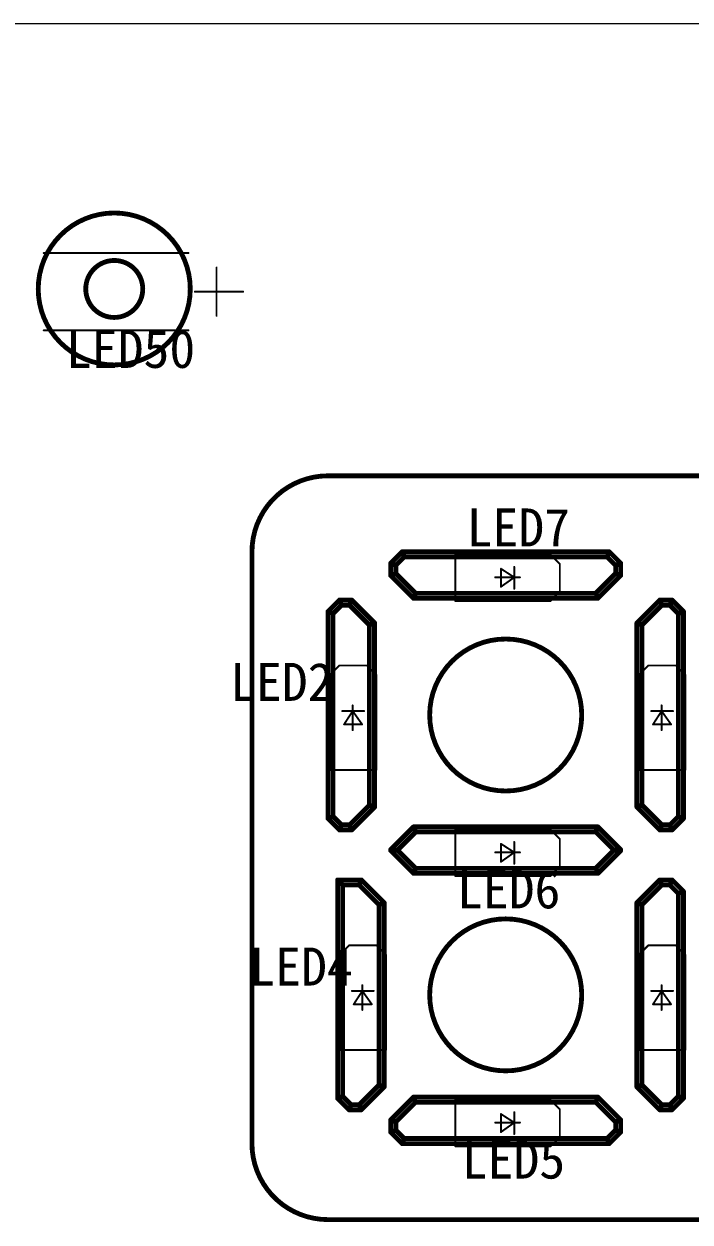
# Model space of a CAD drawing. Header units: inches. Extents: x -244 to 524, y 600 to 1121.
# Drawn here: x 242.6 to 260.12, y 1020.22 to 1051.75 of the extents above; entities that cross this region are included whole.
import ezdxf

# ---------------------------------------------------------------- set-up
doc = ezdxf.new("R2010")
doc.units = ezdxf.units.IN
doc.layers.add('1', color=7, linetype='Continuous', true_color=0xffffff)
doc.layers.add('TOPOVERLAY', color=2, linetype='Continuous')

# ---------------------------------------------------------------- blocks, each defined once
blk = doc.blocks.new('D_SMT_LED_0603_10')
at = {"layer": 'TOPOVERLAY', "const_width": 0.00197}
for points in [[(-0.0168, 0.0266), (-0.0266, 0.0168)], [(0.0817, 0.0266), (-0.0168, 0.0266)], [(0.0817, 0.0266), (0.0817, -0.0216)], [(-0.0266, 0.0168), (-0.0266, -0.0118)], [(0.0206, 0.0138), (0.0206, -0.0088)], [(0.0344, 0.0118), (0.0206, 0.002)], [(0.0344, 0.0118), (0.0344, -0.0069)], [(0.0403, 0.002), (0.0147, 0.002)], [(0.0344, -0.0069), (0.0206, 0.002)], [(-0.0168, -0.0216), (-0.0266, -0.0118)], [(0.0817, -0.0216), (-0.0168, -0.0216)]]:
    blk.add_lwpolyline(points, dxfattribs=at)
at = {"layer": 'TOPOVERLAY', "const_width": 0.000984}
for points in [[(-0.0173, 0.0266, 1), (-0.0163, 0.0266, 1)], [(-0.0173, 0.0266, 1), (-0.0163, 0.0266, 1)], [(0.0812, 0.0266, 1), (0.0821, 0.0266, 1)], [(0.0812, 0.0266, 1), (0.0821, 0.0266, 1)], [(-0.0271, 0.0168, 1), (-0.0261, 0.0168, 1)], [(-0.0271, 0.0168, 1), (-0.0261, 0.0168, 1)], [(0.0201, 0.0138, 1), (0.0211, 0.0138, 1)], [(0.0339, 0.0118, 1), (0.0349, 0.0118, 1)], [(0.0339, 0.0118, 1), (0.0349, 0.0118, 1)], [(0.0142, 0.002, 1), (0.0152, 0.002, 1)], [(0.0201, 0.002, 1), (0.0211, 0.002, 1)], [(0.0201, 0.002, 1), (0.0211, 0.002, 1)], [(0.0398, 0.002, 1), (0.0408, 0.002, 1)], [(-0.0271, -0.0118, 1), (-0.0261, -0.0118, 1)], [(-0.0271, -0.0118, 1), (-0.0261, -0.0118, 1)], [(0.0201, -0.0088, 1), (0.0211, -0.0088, 1)], [(0.0339, -0.0069, 1), (0.0349, -0.0069, 1)], [(0.0339, -0.0069, 1), (0.0349, -0.0069, 1)], [(-0.0173, -0.0216, 1), (-0.0163, -0.0216, 1)], [(-0.0173, -0.0216, 1), (-0.0163, -0.0216, 1)], [(0.0812, -0.0216, 1), (0.0821, -0.0216, 1)], [(0.0812, -0.0216, 1), (0.0821, -0.0216, 1)]]:
    blk.add_lwpolyline(points, format="xyb", close=True, dxfattribs=at)
blk = doc.blocks.new('D_SMT_LED_0603_11')
at = {"layer": 'TOPOVERLAY', "const_width": 0.00197}
for points in [[(-0.0168, 0.0266), (-0.0266, 0.0168)], [(0.0817, 0.0266), (-0.0168, 0.0266)], [(0.0817, 0.0266), (0.0817, -0.0216)], [(-0.0266, 0.0168), (-0.0266, -0.0118)], [(0.0206, 0.0138), (0.0206, -0.0088)], [(0.0344, 0.0118), (0.0206, 0.002)], [(0.0344, 0.0118), (0.0344, -0.0069)], [(0.0403, 0.002), (0.0147, 0.002)], [(0.0344, -0.0069), (0.0206, 0.002)], [(-0.0168, -0.0216), (-0.0266, -0.0118)], [(0.0817, -0.0216), (-0.0168, -0.0216)]]:
    blk.add_lwpolyline(points, dxfattribs=at)
at = {"layer": 'TOPOVERLAY', "const_width": 0.000984}
for points in [[(-0.0173, 0.0266, 1), (-0.0163, 0.0266, 1)], [(-0.0173, 0.0266, 1), (-0.0163, 0.0266, 1)], [(0.0812, 0.0266, 1), (0.0821, 0.0266, 1)], [(0.0812, 0.0266, 1), (0.0821, 0.0266, 1)], [(-0.0271, 0.0168, 1), (-0.0261, 0.0168, 1)], [(-0.0271, 0.0168, 1), (-0.0261, 0.0168, 1)], [(0.0201, 0.0138, 1), (0.0211, 0.0138, 1)], [(0.0339, 0.0118, 1), (0.0349, 0.0118, 1)], [(0.0339, 0.0118, 1), (0.0349, 0.0118, 1)], [(0.0142, 0.002, 1), (0.0152, 0.002, 1)], [(0.0201, 0.002, 1), (0.0211, 0.002, 1)], [(0.0201, 0.002, 1), (0.0211, 0.002, 1)], [(0.0398, 0.002, 1), (0.0408, 0.002, 1)], [(-0.0271, -0.0118, 1), (-0.0261, -0.0118, 1)], [(-0.0271, -0.0118, 1), (-0.0261, -0.0118, 1)], [(0.0201, -0.0088, 1), (0.0211, -0.0088, 1)], [(0.0339, -0.0069, 1), (0.0349, -0.0069, 1)], [(0.0339, -0.0069, 1), (0.0349, -0.0069, 1)], [(-0.0173, -0.0216, 1), (-0.0163, -0.0216, 1)], [(-0.0173, -0.0216, 1), (-0.0163, -0.0216, 1)], [(0.0812, -0.0216, 1), (0.0821, -0.0216, 1)], [(0.0812, -0.0216, 1), (0.0821, -0.0216, 1)]]:
    blk.add_lwpolyline(points, format="xyb", close=True, dxfattribs=at)
blk = doc.blocks.new('D_SMT_LED_0603_12')
at = {"layer": 'TOPOVERLAY', "const_width": 0.00197}
for points in [[(-0.0168, 0.0266), (-0.0266, 0.0168)], [(0.0817, 0.0266), (-0.0168, 0.0266)], [(0.0817, 0.0266), (0.0817, -0.0216)], [(-0.0266, 0.0168), (-0.0266, -0.0118)], [(0.0206, 0.0138), (0.0206, -0.0088)], [(0.0344, 0.0118), (0.0206, 0.002)], [(0.0344, 0.0118), (0.0344, -0.0069)], [(0.0403, 0.002), (0.0147, 0.002)], [(0.0344, -0.0069), (0.0206, 0.002)], [(-0.0168, -0.0216), (-0.0266, -0.0118)], [(0.0817, -0.0216), (-0.0168, -0.0216)]]:
    blk.add_lwpolyline(points, dxfattribs=at)
at = {"layer": 'TOPOVERLAY', "const_width": 0.000984}
for points in [[(-0.0173, 0.0266, 1), (-0.0163, 0.0266, 1)], [(-0.0173, 0.0266, 1), (-0.0163, 0.0266, 1)], [(0.0812, 0.0266, 1), (0.0821, 0.0266, 1)], [(0.0812, 0.0266, 1), (0.0821, 0.0266, 1)], [(-0.0271, 0.0168, 1), (-0.0261, 0.0168, 1)], [(-0.0271, 0.0168, 1), (-0.0261, 0.0168, 1)], [(0.0201, 0.0138, 1), (0.0211, 0.0138, 1)], [(0.0339, 0.0118, 1), (0.0349, 0.0118, 1)], [(0.0339, 0.0118, 1), (0.0349, 0.0118, 1)], [(0.0142, 0.002, 1), (0.0152, 0.002, 1)], [(0.0201, 0.002, 1), (0.0211, 0.002, 1)], [(0.0201, 0.002, 1), (0.0211, 0.002, 1)], [(0.0398, 0.002, 1), (0.0408, 0.002, 1)], [(-0.0271, -0.0118, 1), (-0.0261, -0.0118, 1)], [(-0.0271, -0.0118, 1), (-0.0261, -0.0118, 1)], [(0.0201, -0.0088, 1), (0.0211, -0.0088, 1)], [(0.0339, -0.0069, 1), (0.0349, -0.0069, 1)], [(0.0339, -0.0069, 1), (0.0349, -0.0069, 1)], [(-0.0173, -0.0216, 1), (-0.0163, -0.0216, 1)], [(-0.0173, -0.0216, 1), (-0.0163, -0.0216, 1)], [(0.0812, -0.0216, 1), (0.0821, -0.0216, 1)], [(0.0812, -0.0216, 1), (0.0821, -0.0216, 1)]]:
    blk.add_lwpolyline(points, format="xyb", close=True, dxfattribs=at)
blk = doc.blocks.new('D_SMT_LED_0603_13')
at = {"layer": 'TOPOVERLAY', "const_width": 0.00197}
for points in [[(-0.0266, 0.0168), (-0.0168, 0.0266)], [(0.0817, 0.0266), (-0.0168, 0.0266)], [(0.0817, -0.0216), (0.0817, 0.0266)], [(-0.0266, -0.0118), (-0.0266, 0.0168)], [(0.0206, -0.0088), (0.0206, 0.0138)], [(0.0206, 0.002), (0.0344, 0.0118)], [(0.0344, -0.0069), (0.0344, 0.0118)], [(0.0403, 0.002), (0.0147, 0.002)], [(0.0344, -0.0069), (0.0206, 0.002)], [(-0.0168, -0.0216), (-0.0266, -0.0118)], [(0.0817, -0.0216), (-0.0168, -0.0216)]]:
    blk.add_lwpolyline(points, dxfattribs=at)
at = {"layer": 'TOPOVERLAY', "const_width": 0.000984}
for points in [[(-0.0173, 0.0266, 1), (-0.0163, 0.0266, 1)], [(-0.0173, 0.0266, 1), (-0.0163, 0.0266, 1)], [(0.0812, 0.0266, 1), (0.0821, 0.0266, 1)], [(0.0812, 0.0266, 1), (0.0821, 0.0266, 1)], [(-0.0271, 0.0168, 1), (-0.0261, 0.0168, 1)], [(-0.0271, 0.0168, 1), (-0.0261, 0.0168, 1)], [(0.0201, 0.0138, 1), (0.0211, 0.0138, 1)], [(0.0339, 0.0118, 1), (0.0349, 0.0118, 1)], [(0.0339, 0.0118, 1), (0.0349, 0.0118, 1)], [(0.0142, 0.002, 1), (0.0152, 0.002, 1)], [(0.0201, 0.002, 1), (0.0211, 0.002, 1)], [(0.0201, 0.002, 1), (0.0211, 0.002, 1)], [(0.0398, 0.002, 1), (0.0408, 0.002, 1)], [(-0.0271, -0.0118, 1), (-0.0261, -0.0118, 1)], [(-0.0271, -0.0118, 1), (-0.0261, -0.0118, 1)], [(0.0201, -0.0088, 1), (0.0211, -0.0088, 1)], [(0.0339, -0.0069, 1), (0.0349, -0.0069, 1)], [(0.0339, -0.0069, 1), (0.0349, -0.0069, 1)], [(-0.0173, -0.0216, 1), (-0.0163, -0.0216, 1)], [(-0.0173, -0.0216, 1), (-0.0163, -0.0216, 1)], [(0.0812, -0.0216, 1), (0.0821, -0.0216, 1)], [(0.0812, -0.0216, 1), (0.0821, -0.0216, 1)]]:
    blk.add_lwpolyline(points, format="xyb", close=True, dxfattribs=at)
blk = doc.blocks.new('D_SMT_LED_0603_14')
at = {"layer": 'TOPOVERLAY', "const_width": 0.00197}
for points in [[(-0.0266, 0.0168), (-0.0168, 0.0266)], [(0.0817, 0.0266), (-0.0168, 0.0266)], [(0.0817, -0.0216), (0.0817, 0.0266)], [(-0.0266, -0.0118), (-0.0266, 0.0168)], [(0.0206, -0.0088), (0.0206, 0.0138)], [(0.0206, 0.002), (0.0344, 0.0118)], [(0.0344, -0.0069), (0.0344, 0.0118)], [(0.0403, 0.002), (0.0147, 0.002)], [(0.0344, -0.0069), (0.0206, 0.002)], [(-0.0168, -0.0216), (-0.0266, -0.0118)], [(0.0817, -0.0216), (-0.0168, -0.0216)]]:
    blk.add_lwpolyline(points, dxfattribs=at)
at = {"layer": 'TOPOVERLAY', "const_width": 0.000984}
for points in [[(-0.0173, 0.0266, 1), (-0.0163, 0.0266, 1)], [(-0.0173, 0.0266, 1), (-0.0163, 0.0266, 1)], [(0.0812, 0.0266, 1), (0.0821, 0.0266, 1)], [(0.0812, 0.0266, 1), (0.0821, 0.0266, 1)], [(-0.0271, 0.0168, 1), (-0.0261, 0.0168, 1)], [(-0.0271, 0.0168, 1), (-0.0261, 0.0168, 1)], [(0.0201, 0.0138, 1), (0.0211, 0.0138, 1)], [(0.0339, 0.0118, 1), (0.0349, 0.0118, 1)], [(0.0339, 0.0118, 1), (0.0349, 0.0118, 1)], [(0.0142, 0.002, 1), (0.0152, 0.002, 1)], [(0.0201, 0.002, 1), (0.0211, 0.002, 1)], [(0.0201, 0.002, 1), (0.0211, 0.002, 1)], [(0.0398, 0.002, 1), (0.0408, 0.002, 1)], [(-0.0271, -0.0118, 1), (-0.0261, -0.0118, 1)], [(-0.0271, -0.0118, 1), (-0.0261, -0.0118, 1)], [(0.0201, -0.0088, 1), (0.0211, -0.0088, 1)], [(0.0339, -0.0069, 1), (0.0349, -0.0069, 1)], [(0.0339, -0.0069, 1), (0.0349, -0.0069, 1)], [(-0.0173, -0.0216, 1), (-0.0163, -0.0216, 1)], [(-0.0173, -0.0216, 1), (-0.0163, -0.0216, 1)], [(0.0812, -0.0216, 1), (0.0821, -0.0216, 1)], [(0.0812, -0.0216, 1), (0.0821, -0.0216, 1)]]:
    blk.add_lwpolyline(points, format="xyb", close=True, dxfattribs=at)
blk = doc.blocks.new('D_SMT_LED_0603_15')
at = {"layer": 'TOPOVERLAY', "const_width": 0.00197}
for points in [[(-0.0266, 0.0168), (-0.0168, 0.0266)], [(0.0817, 0.0266), (-0.0168, 0.0266)], [(0.0817, -0.0216), (0.0817, 0.0266)], [(-0.0266, -0.0118), (-0.0266, 0.0168)], [(0.0206, -0.0088), (0.0206, 0.0138)], [(0.0206, 0.002), (0.0344, 0.0118)], [(0.0344, -0.0069), (0.0344, 0.0118)], [(0.0403, 0.002), (0.0147, 0.002)], [(0.0344, -0.0069), (0.0206, 0.002)], [(-0.0168, -0.0216), (-0.0266, -0.0118)], [(0.0817, -0.0216), (-0.0168, -0.0216)]]:
    blk.add_lwpolyline(points, dxfattribs=at)
at = {"layer": 'TOPOVERLAY', "const_width": 0.000984}
for points in [[(-0.0173, 0.0266, 1), (-0.0163, 0.0266, 1)], [(-0.0173, 0.0266, 1), (-0.0163, 0.0266, 1)], [(0.0812, 0.0266, 1), (0.0821, 0.0266, 1)], [(0.0812, 0.0266, 1), (0.0821, 0.0266, 1)], [(-0.0271, 0.0168, 1), (-0.0261, 0.0168, 1)], [(-0.0271, 0.0168, 1), (-0.0261, 0.0168, 1)], [(0.0201, 0.0138, 1), (0.0211, 0.0138, 1)], [(0.0339, 0.0118, 1), (0.0349, 0.0118, 1)], [(0.0339, 0.0118, 1), (0.0349, 0.0118, 1)], [(0.0142, 0.002, 1), (0.0152, 0.002, 1)], [(0.0201, 0.002, 1), (0.0211, 0.002, 1)], [(0.0201, 0.002, 1), (0.0211, 0.002, 1)], [(0.0398, 0.002, 1), (0.0408, 0.002, 1)], [(-0.0271, -0.0118, 1), (-0.0261, -0.0118, 1)], [(-0.0271, -0.0118, 1), (-0.0261, -0.0118, 1)], [(0.0201, -0.0088, 1), (0.0211, -0.0088, 1)], [(0.0339, -0.0069, 1), (0.0349, -0.0069, 1)], [(0.0339, -0.0069, 1), (0.0349, -0.0069, 1)], [(-0.0173, -0.0216, 1), (-0.0163, -0.0216, 1)], [(-0.0173, -0.0216, 1), (-0.0163, -0.0216, 1)], [(0.0812, -0.0216, 1), (0.0821, -0.0216, 1)], [(0.0812, -0.0216, 1), (0.0821, -0.0216, 1)]]:
    blk.add_lwpolyline(points, format="xyb", close=True, dxfattribs=at)
blk = doc.blocks.new('D_SMT_LED_0603_16')
at = {"layer": 'TOPOVERLAY', "const_width": 0.00197}
for points in [[(-0.0266, 0.0168), (-0.0168, 0.0266)], [(0.0817, 0.0266), (-0.0168, 0.0266)], [(0.0817, -0.0216), (0.0817, 0.0266)], [(-0.0266, -0.0118), (-0.0266, 0.0168)], [(0.0206, -0.0088), (0.0206, 0.0138)], [(0.0206, 0.002), (0.0344, 0.0118)], [(0.0344, -0.0069), (0.0344, 0.0118)], [(0.0403, 0.002), (0.0147, 0.002)], [(0.0344, -0.0069), (0.0206, 0.002)], [(-0.0168, -0.0216), (-0.0266, -0.0118)], [(0.0817, -0.0216), (-0.0168, -0.0216)]]:
    blk.add_lwpolyline(points, dxfattribs=at)
at = {"layer": 'TOPOVERLAY', "const_width": 0.000984}
for points in [[(-0.0173, 0.0266, 1), (-0.0163, 0.0266, 1)], [(-0.0173, 0.0266, 1), (-0.0163, 0.0266, 1)], [(0.0812, 0.0266, 1), (0.0821, 0.0266, 1)], [(0.0812, 0.0266, 1), (0.0821, 0.0266, 1)], [(-0.0271, 0.0168, 1), (-0.0261, 0.0168, 1)], [(-0.0271, 0.0168, 1), (-0.0261, 0.0168, 1)], [(0.0201, 0.0138, 1), (0.0211, 0.0138, 1)], [(0.0339, 0.0118, 1), (0.0349, 0.0118, 1)], [(0.0339, 0.0118, 1), (0.0349, 0.0118, 1)], [(0.0142, 0.002, 1), (0.0152, 0.002, 1)], [(0.0201, 0.002, 1), (0.0211, 0.002, 1)], [(0.0201, 0.002, 1), (0.0211, 0.002, 1)], [(0.0398, 0.002, 1), (0.0408, 0.002, 1)], [(-0.0271, -0.0118, 1), (-0.0261, -0.0118, 1)], [(-0.0271, -0.0118, 1), (-0.0261, -0.0118, 1)], [(0.0201, -0.0088, 1), (0.0211, -0.0088, 1)], [(0.0339, -0.0069, 1), (0.0349, -0.0069, 1)], [(0.0339, -0.0069, 1), (0.0349, -0.0069, 1)], [(-0.0173, -0.0216, 1), (-0.0163, -0.0216, 1)], [(-0.0173, -0.0216, 1), (-0.0163, -0.0216, 1)], [(0.0812, -0.0216, 1), (0.0821, -0.0216, 1)], [(0.0812, -0.0216, 1), (0.0821, -0.0216, 1)]]:
    blk.add_lwpolyline(points, format="xyb", close=True, dxfattribs=at)
blk = doc.blocks.new('D_SMT_LED_0805_68')
at = {"layer": 'TOPOVERLAY', "const_width": 0.00197}
for points in [[(-0.028, 0.034), (0.122, 0.034)], [(0.151, -0.031), (0.151, 0.019)], [(0.1285, -0.006), (0.1785, -0.006)], [(-0.028, -0.046), (0.122, -0.046)]]:
    blk.add_lwpolyline(points, dxfattribs=at)
at = {"layer": 'TOPOVERLAY', "const_width": 0.000984}
for points in [[(-0.0285, 0.034, 1), (-0.0275, 0.034, 1)], [(0.1215, 0.034, 1), (0.1225, 0.034, 1)], [(0.1505, 0.019, 1), (0.1515, 0.019, 1)], [(0.128, -0.006, 1), (0.129, -0.006, 1)], [(0.178, -0.006, 1), (0.179, -0.006, 1)], [(0.1505, -0.031, 1), (0.1515, -0.031, 1)], [(-0.0285, -0.046, 1), (-0.0275, -0.046, 1)], [(0.1215, -0.046, 1), (0.1225, -0.046, 1)]]:
    blk.add_lwpolyline(points, format="xyb", close=True, dxfattribs=at)

msp = doc.modelspace()

# ---------------------------------------------------------------- linework, layer by layer
at = {"layer": '1', "color": 155, "linetype": 'Continuous', "lineweight": 18}
for p, q in [((326.451, 1051.751), (239.771, 1051.751)), ((252.414, 1037.489), (252.635, 1037.71)), ((252.414, 1037.489), (252.414, 1037.276)), ((257.974, 1037.71), (252.635, 1037.71)), ((257.974, 1037.71), (258.195, 1037.489)), ((258.195, 1037.276), (258.195, 1037.489)), ((252.935, 1036.754), (252.414, 1037.276)), ((258.195, 1037.276), (257.674, 1036.754)), ((252.935, 1036.754), (257.674, 1036.754)), ((250.763, 1036.219), (250.984, 1036.44)), ((250.763, 1036.219), (250.763, 1030.88)), ((251.198, 1036.44), (250.984, 1036.44)), ((251.198, 1036.44), (251.719, 1035.919)), ((258.891, 1035.919), (259.412, 1036.44)), ((259.626, 1036.44), (259.412, 1036.44)), ((259.626, 1036.44), (259.847, 1036.219)), ((259.847, 1030.88), (259.847, 1036.219)), ((251.719, 1031.18), (251.719, 1035.919)), ((258.891, 1035.919), (258.891, 1031.18)), ((251.719, 1031.18), (251.198, 1030.659)), ((259.412, 1030.659), (258.891, 1031.18)), ((250.984, 1030.659), (250.763, 1030.88)), ((259.847, 1030.88), (259.626, 1030.659)), ((250.984, 1030.659), (251.198, 1030.659)), ((259.412, 1030.659), (259.626, 1030.659)), ((252.457, 1029.993), (252.935, 1030.471)), ((257.674, 1030.471), (252.935, 1030.471)), ((257.674, 1030.471), (258.152, 1029.993)), ((252.935, 1029.515), (252.457, 1029.993)), ((258.152, 1029.993), (257.674, 1029.515)), ((252.935, 1029.515), (257.674, 1029.515)), ((251.452, 1029.074), (251.017, 1029.074)), ((251.017, 1029.074), (251.017, 1023.514)), ((251.452, 1029.074), (251.973, 1028.553)), ((258.891, 1028.553), (259.412, 1029.074)), ((259.626, 1029.074), (259.412, 1029.074)), ((259.626, 1029.074), (259.847, 1028.853)), ((259.847, 1023.514), (259.847, 1028.853)), ((251.973, 1023.814), (251.973, 1028.553)), ((258.891, 1028.553), (258.891, 1023.814)), ((251.973, 1023.814), (251.452, 1023.293)), ((259.412, 1023.293), (258.891, 1023.814)), ((251.238, 1023.293), (251.017, 1023.514)), ((251.238, 1023.293), (251.452, 1023.293)), ((252.414, 1022.838), (252.935, 1023.359)), ((257.674, 1023.359), (252.935, 1023.359)), ((257.674, 1023.359), (258.195, 1022.838)), ((259.412, 1023.293), (259.626, 1023.293)), ((259.847, 1023.514), (259.626, 1023.293)), ((252.414, 1022.838), (252.414, 1022.625)), ((252.635, 1022.403), (252.414, 1022.625)), ((258.195, 1022.625), (257.974, 1022.403)), ((258.195, 1022.625), (258.195, 1022.838)), ((252.635, 1022.403), (257.974, 1022.403))]:
    msp.add_line(p, q, dxfattribs=at)
msp.add_circle((245.005, 1044.763), 0.75, dxfattribs=at)
at = {"layer": 'TOPOVERLAY'}
for points, const_width in [([(246.972, 1044.776, 1), (242.972, 1044.776, 1)], 0.127), ([(245.722, 1044.776, 1), (244.222, 1044.776, 1)], 0.127), ([(242.94, 1044.776, 1), (243.004, 1044.776, 1)], 0.0635), ([(244.19, 1044.776, 1), (244.254, 1044.776, 1)], 0.0635), ([(245.69, 1044.776, 1), (245.754, 1044.776, 1)], 0.0635), ([(246.94, 1044.776, 1), (247.004, 1044.776, 1)], 0.0635), ([(250.563, 1039.858, 1), (250.627, 1039.858, 1)], 0.0635), ([(250.563, 1039.858, 1), (250.627, 1039.858, 1)], 0.0635), ([(248.563, 1037.858, 1), (248.627, 1037.858, 1)], 0.0635), ([(248.563, 1037.858, 1), (248.627, 1037.858, 1)], 0.0635), ([(252.514, 1037.858, 1), (252.578, 1037.858, 1)], 0.0635), ([(252.514, 1037.858, 1), (252.578, 1037.858, 1)], 0.0635), ([(252.514, 1037.858, 1), (252.578, 1037.858, 1)], 0.0635), ([(252.57, 1037.723, 1), (252.633, 1037.723, 1)], 0.0635), ([(252.57, 1037.723, 1), (252.633, 1037.723, 1)], 0.0635), ([(252.57, 1037.723, 1), (252.633, 1037.723, 1)], 0.0635), ([(257.909, 1037.723, 1), (257.972, 1037.723, 1)], 0.0635), ([(257.909, 1037.723, 1), (257.972, 1037.723, 1)], 0.0635), ([(257.909, 1037.723, 1), (257.972, 1037.723, 1)], 0.0635), ([(257.964, 1037.858, 1), (258.028, 1037.858, 1)], 0.0635), ([(257.964, 1037.858, 1), (258.028, 1037.858, 1)], 0.0635), ([(257.964, 1037.858, 1), (258.028, 1037.858, 1)], 0.0635), ([(252.214, 1037.558, 1), (252.278, 1037.558, 1)], 0.0635), ([(252.214, 1037.558, 1), (252.278, 1037.558, 1)], 0.0635), ([(252.214, 1037.558, 1), (252.278, 1037.558, 1)], 0.0635), ([(252.349, 1037.502, 1), (252.412, 1037.502, 1)], 0.0635), ([(252.349, 1037.502, 1), (252.412, 1037.502, 1)], 0.0635), ([(252.349, 1037.502, 1), (252.412, 1037.502, 1)], 0.0635), ([(258.13, 1037.502, 1), (258.193, 1037.502, 1)], 0.0635), ([(258.13, 1037.502, 1), (258.193, 1037.502, 1)], 0.0635), ([(258.13, 1037.502, 1), (258.193, 1037.502, 1)], 0.0635), ([(258.264, 1037.558, 1), (258.328, 1037.558, 1)], 0.0635), ([(258.264, 1037.558, 1), (258.328, 1037.558, 1)], 0.0635), ([(258.264, 1037.558, 1), (258.328, 1037.558, 1)], 0.0635), ([(252.214, 1037.233, 1), (252.278, 1037.233, 1)], 0.0635), ([(252.214, 1037.233, 1), (252.278, 1037.233, 1)], 0.0635), ([(252.214, 1037.233, 1), (252.278, 1037.233, 1)], 0.0635), ([(252.349, 1037.288, 1), (252.412, 1037.288, 1)], 0.0635), ([(252.349, 1037.288, 1), (252.412, 1037.288, 1)], 0.0635), ([(252.349, 1037.288, 1), (252.412, 1037.288, 1)], 0.0635), ([(258.13, 1037.288, 1), (258.193, 1037.288, 1)], 0.0635), ([(258.13, 1037.288, 1), (258.193, 1037.288, 1)], 0.0635), ([(258.13, 1037.288, 1), (258.193, 1037.288, 1)], 0.0635), ([(258.264, 1037.233, 1), (258.328, 1037.233, 1)], 0.0635), ([(258.264, 1037.233, 1), (258.328, 1037.233, 1)], 0.0635), ([(258.264, 1037.233, 1), (258.328, 1037.233, 1)], 0.0635), ([(252.87, 1036.767, 1), (252.933, 1036.767, 1)], 0.0635), ([(252.87, 1036.767, 1), (252.933, 1036.767, 1)], 0.0635), ([(252.87, 1036.767, 1), (252.933, 1036.767, 1)], 0.0635), ([(257.609, 1036.767, 1), (257.672, 1036.767, 1)], 0.0635), ([(257.609, 1036.767, 1), (257.672, 1036.767, 1)], 0.0635), ([(257.609, 1036.767, 1), (257.672, 1036.767, 1)], 0.0635), ([(250.863, 1036.588, 1), (250.927, 1036.588, 1)], 0.0635), ([(250.863, 1036.588, 1), (250.927, 1036.588, 1)], 0.0635), ([(250.863, 1036.588, 1), (250.927, 1036.588, 1)], 0.0635), ([(250.919, 1036.453, 1), (250.982, 1036.453, 1)], 0.0635), ([(250.919, 1036.453, 1), (250.982, 1036.453, 1)], 0.0635), ([(250.919, 1036.453, 1), (250.982, 1036.453, 1)], 0.0635), ([(251.132, 1036.453, 1), (251.196, 1036.453, 1)], 0.0635), ([(251.132, 1036.453, 1), (251.196, 1036.453, 1)], 0.0635), ([(251.132, 1036.453, 1), (251.196, 1036.453, 1)], 0.0635), ([(251.188, 1036.588, 1), (251.252, 1036.588, 1)], 0.0635), ([(251.188, 1036.588, 1), (251.252, 1036.588, 1)], 0.0635), ([(251.188, 1036.588, 1), (251.252, 1036.588, 1)], 0.0635), ([(252.814, 1036.633, 1), (252.878, 1036.633, 1)], 0.0635), ([(252.814, 1036.633, 1), (252.878, 1036.633, 1)], 0.0635), ([(252.814, 1036.633, 1), (252.878, 1036.633, 1)], 0.0635), ([(257.664, 1036.633, 1), (257.728, 1036.633, 1)], 0.0635), ([(257.664, 1036.633, 1), (257.728, 1036.633, 1)], 0.0635), ([(257.664, 1036.633, 1), (257.728, 1036.633, 1)], 0.0635), ([(259.291, 1036.588, 1), (259.355, 1036.588, 1)], 0.0635), ([(259.291, 1036.588, 1), (259.355, 1036.588, 1)], 0.0635), ([(259.291, 1036.588, 1), (259.355, 1036.588, 1)], 0.0635), ([(259.347, 1036.453, 1), (259.41, 1036.453, 1)], 0.0635), ([(259.347, 1036.453, 1), (259.41, 1036.453, 1)], 0.0635), ([(259.347, 1036.453, 1), (259.41, 1036.453, 1)], 0.0635), ([(259.56, 1036.453, 1), (259.624, 1036.453, 1)], 0.0635), ([(259.56, 1036.453, 1), (259.624, 1036.453, 1)], 0.0635), ([(259.56, 1036.453, 1), (259.624, 1036.453, 1)], 0.0635), ([(259.616, 1036.588, 1), (259.68, 1036.588, 1)], 0.0635), ([(259.616, 1036.588, 1), (259.68, 1036.588, 1)], 0.0635), ([(259.616, 1036.588, 1), (259.68, 1036.588, 1)], 0.0635), ([(250.563, 1036.288, 1), (250.627, 1036.288, 1)], 0.0635), ([(250.563, 1036.288, 1), (250.627, 1036.288, 1)], 0.0635), ([(250.563, 1036.288, 1), (250.627, 1036.288, 1)], 0.0635), ([(250.697, 1036.232, 1), (250.761, 1036.232, 1)], 0.0635), ([(250.697, 1036.232, 1), (250.761, 1036.232, 1)], 0.0635), ([(250.697, 1036.232, 1), (250.761, 1036.232, 1)], 0.0635), ([(259.782, 1036.232, 1), (259.845, 1036.232, 1)], 0.0635), ([(259.782, 1036.232, 1), (259.845, 1036.232, 1)], 0.0635), ([(259.782, 1036.232, 1), (259.845, 1036.232, 1)], 0.0635), ([(259.916, 1036.288, 1), (259.98, 1036.288, 1)], 0.0635), ([(259.916, 1036.288, 1), (259.98, 1036.288, 1)], 0.0635), ([(259.916, 1036.288, 1), (259.98, 1036.288, 1)], 0.0635), ([(251.654, 1035.932, 1), (251.717, 1035.932, 1)], 0.0635), ([(251.654, 1035.932, 1), (251.717, 1035.932, 1)], 0.0635), ([(251.654, 1035.932, 1), (251.717, 1035.932, 1)], 0.0635), ([(251.788, 1035.988, 1), (251.852, 1035.988, 1)], 0.0635), ([(251.788, 1035.988, 1), (251.852, 1035.988, 1)], 0.0635), ([(251.788, 1035.988, 1), (251.852, 1035.988, 1)], 0.0635), ([(258.691, 1035.988, 1), (258.755, 1035.988, 1)], 0.0635), ([(258.691, 1035.988, 1), (258.755, 1035.988, 1)], 0.0635), ([(258.691, 1035.988, 1), (258.755, 1035.988, 1)], 0.0635), ([(258.825, 1035.932, 1), (258.889, 1035.932, 1)], 0.0635), ([(258.825, 1035.932, 1), (258.889, 1035.932, 1)], 0.0635), ([(258.825, 1035.932, 1), (258.889, 1035.932, 1)], 0.0635), ([(257.271, 1033.563, 1), (253.271, 1033.563, 1)], 0.127), ([(253.239, 1033.563, 1), (253.303, 1033.563, 1)], 0.0635), ([(257.239, 1033.563, 1), (257.303, 1033.563, 1)], 0.0635), ([(251.654, 1031.193, 1), (251.717, 1031.193, 1)], 0.0635), ([(251.654, 1031.193, 1), (251.717, 1031.193, 1)], 0.0635), ([(251.654, 1031.193, 1), (251.717, 1031.193, 1)], 0.0635), ([(251.788, 1031.138, 1), (251.852, 1031.138, 1)], 0.0635), ([(251.788, 1031.138, 1), (251.852, 1031.138, 1)], 0.0635), ([(251.788, 1031.138, 1), (251.852, 1031.138, 1)], 0.0635), ([(258.691, 1031.138, 1), (258.755, 1031.138, 1)], 0.0635), ([(258.691, 1031.138, 1), (258.755, 1031.138, 1)], 0.0635), ([(258.691, 1031.138, 1), (258.755, 1031.138, 1)], 0.0635), ([(258.825, 1031.193, 1), (258.889, 1031.193, 1)], 0.0635), ([(258.825, 1031.193, 1), (258.889, 1031.193, 1)], 0.0635), ([(258.825, 1031.193, 1), (258.889, 1031.193, 1)], 0.0635), ([(250.563, 1030.838, 1), (250.627, 1030.838, 1)], 0.0635), ([(250.563, 1030.838, 1), (250.627, 1030.838, 1)], 0.0635), ([(250.563, 1030.838, 1), (250.627, 1030.838, 1)], 0.0635), ([(250.697, 1030.893, 1), (250.761, 1030.893, 1)], 0.0635), ([(250.697, 1030.893, 1), (250.761, 1030.893, 1)], 0.0635), ([(250.697, 1030.893, 1), (250.761, 1030.893, 1)], 0.0635), ([(259.782, 1030.893, 1), (259.845, 1030.893, 1)], 0.0635), ([(259.782, 1030.893, 1), (259.845, 1030.893, 1)], 0.0635), ([(259.782, 1030.893, 1), (259.845, 1030.893, 1)], 0.0635), ([(259.916, 1030.838, 1), (259.98, 1030.838, 1)], 0.0635), ([(259.916, 1030.838, 1), (259.98, 1030.838, 1)], 0.0635), ([(259.916, 1030.838, 1), (259.98, 1030.838, 1)], 0.0635), ([(250.863, 1030.538, 1), (250.927, 1030.538, 1)], 0.0635), ([(250.863, 1030.538, 1), (250.927, 1030.538, 1)], 0.0635), ([(250.863, 1030.538, 1), (250.927, 1030.538, 1)], 0.0635), ([(250.919, 1030.672, 1), (250.982, 1030.672, 1)], 0.0635), ([(250.919, 1030.672, 1), (250.982, 1030.672, 1)], 0.0635), ([(250.919, 1030.672, 1), (250.982, 1030.672, 1)], 0.0635), ([(251.132, 1030.672, 1), (251.196, 1030.672, 1)], 0.0635), ([(251.132, 1030.672, 1), (251.196, 1030.672, 1)], 0.0635), ([(251.132, 1030.672, 1), (251.196, 1030.672, 1)], 0.0635), ([(251.188, 1030.538, 1), (251.252, 1030.538, 1)], 0.0635), ([(251.188, 1030.538, 1), (251.252, 1030.538, 1)], 0.0635), ([(251.188, 1030.538, 1), (251.252, 1030.538, 1)], 0.0635), ([(252.814, 1030.619, 1), (252.878, 1030.619, 1)], 0.0635), ([(252.814, 1030.619, 1), (252.878, 1030.619, 1)], 0.0635), ([(252.814, 1030.619, 1), (252.878, 1030.619, 1)], 0.0635), ([(252.87, 1030.484, 1), (252.933, 1030.484, 1)], 0.0635), ([(252.87, 1030.484, 1), (252.933, 1030.484, 1)], 0.0635), ([(252.87, 1030.484, 1), (252.933, 1030.484, 1)], 0.0635), ([(257.609, 1030.484, 1), (257.672, 1030.484, 1)], 0.0635), ([(257.609, 1030.484, 1), (257.672, 1030.484, 1)], 0.0635), ([(257.609, 1030.484, 1), (257.672, 1030.484, 1)], 0.0635), ([(257.664, 1030.619, 1), (257.728, 1030.619, 1)], 0.0635), ([(257.664, 1030.619, 1), (257.728, 1030.619, 1)], 0.0635), ([(257.664, 1030.619, 1), (257.728, 1030.619, 1)], 0.0635), ([(259.291, 1030.538, 1), (259.355, 1030.538, 1)], 0.0635), ([(259.291, 1030.538, 1), (259.355, 1030.538, 1)], 0.0635), ([(259.291, 1030.538, 1), (259.355, 1030.538, 1)], 0.0635), ([(259.347, 1030.672, 1), (259.41, 1030.672, 1)], 0.0635), ([(259.347, 1030.672, 1), (259.41, 1030.672, 1)], 0.0635), ([(259.347, 1030.672, 1), (259.41, 1030.672, 1)], 0.0635), ([(259.56, 1030.672, 1), (259.624, 1030.672, 1)], 0.0635), ([(259.56, 1030.672, 1), (259.624, 1030.672, 1)], 0.0635), ([(259.56, 1030.672, 1), (259.624, 1030.672, 1)], 0.0635), ([(259.616, 1030.538, 1), (259.68, 1030.538, 1)], 0.0635), ([(259.616, 1030.538, 1), (259.68, 1030.538, 1)], 0.0635), ([(259.616, 1030.538, 1), (259.68, 1030.538, 1)], 0.0635), ([(252.214, 1030.019, 1), (252.278, 1030.019, 1)], 0.0635), ([(252.214, 1030.019, 1), (252.278, 1030.019, 1)], 0.0635), ([(252.214, 1030.019, 1), (252.278, 1030.019, 1)], 0.0635), ([(252.214, 1029.994, 1), (252.278, 1029.994, 1)], 0.0635), ([(252.214, 1029.994, 1), (252.278, 1029.994, 1)], 0.0635), ([(252.214, 1029.994, 1), (252.278, 1029.994, 1)], 0.0635), ([(252.244, 1030.006, 1), (252.308, 1030.006, 1)], 0.0635), ([(252.244, 1030.006, 1), (252.308, 1030.006, 1)], 0.0635), ([(252.244, 1030.006, 1), (252.308, 1030.006, 1)], 0.0635), ([(252.392, 1030.006, 1), (252.455, 1030.006, 1)], 0.0635), ([(252.392, 1030.006, 1), (252.455, 1030.006, 1)], 0.0635), ([(252.392, 1030.006, 1), (252.455, 1030.006, 1)], 0.0635), ([(258.087, 1030.006, 1), (258.15, 1030.006, 1)], 0.0635), ([(258.087, 1030.006, 1), (258.15, 1030.006, 1)], 0.0635), ([(258.087, 1030.006, 1), (258.15, 1030.006, 1)], 0.0635), ([(258.234, 1030.006, 1), (258.298, 1030.006, 1)], 0.0635), ([(258.234, 1030.006, 1), (258.298, 1030.006, 1)], 0.0635), ([(258.234, 1030.006, 1), (258.298, 1030.006, 1)], 0.0635), ([(258.264, 1030.019, 1), (258.328, 1030.019, 1)], 0.0635), ([(258.264, 1030.019, 1), (258.328, 1030.019, 1)], 0.0635), ([(258.264, 1030.019, 1), (258.328, 1030.019, 1)], 0.0635), ([(258.264, 1029.994, 1), (258.328, 1029.994, 1)], 0.0635), ([(258.264, 1029.994, 1), (258.328, 1029.994, 1)], 0.0635), ([(258.264, 1029.994, 1), (258.328, 1029.994, 1)], 0.0635), ([(252.87, 1029.528, 1), (252.933, 1029.528, 1)], 0.0635), ([(252.87, 1029.528, 1), (252.933, 1029.528, 1)], 0.0635), ([(252.87, 1029.528, 1), (252.933, 1029.528, 1)], 0.0635), ([(257.609, 1029.528, 1), (257.672, 1029.528, 1)], 0.0635), ([(257.609, 1029.528, 1), (257.672, 1029.528, 1)], 0.0635), ([(257.609, 1029.528, 1), (257.672, 1029.528, 1)], 0.0635), ([(250.817, 1029.222, 1), (250.881, 1029.222, 1)], 0.0635), ([(250.817, 1029.222, 1), (250.881, 1029.222, 1)], 0.0635), ([(250.817, 1029.222, 1), (250.881, 1029.222, 1)], 0.0635), ([(251.442, 1029.222, 1), (251.506, 1029.222, 1)], 0.0635), ([(251.442, 1029.222, 1), (251.506, 1029.222, 1)], 0.0635), ([(251.442, 1029.222, 1), (251.506, 1029.222, 1)], 0.0635), ([(252.814, 1029.394, 1), (252.878, 1029.394, 1)], 0.0635), ([(252.814, 1029.394, 1), (252.878, 1029.394, 1)], 0.0635), ([(252.814, 1029.394, 1), (252.878, 1029.394, 1)], 0.0635), ([(257.664, 1029.394, 1), (257.728, 1029.394, 1)], 0.0635), ([(257.664, 1029.394, 1), (257.728, 1029.394, 1)], 0.0635), ([(257.664, 1029.394, 1), (257.728, 1029.394, 1)], 0.0635), ([(259.291, 1029.222, 1), (259.355, 1029.222, 1)], 0.0635), ([(259.291, 1029.222, 1), (259.355, 1029.222, 1)], 0.0635), ([(259.291, 1029.222, 1), (259.355, 1029.222, 1)], 0.0635), ([(259.616, 1029.222, 1), (259.68, 1029.222, 1)], 0.0635), ([(259.616, 1029.222, 1), (259.68, 1029.222, 1)], 0.0635), ([(259.616, 1029.222, 1), (259.68, 1029.222, 1)], 0.0635), ([(250.951, 1029.087, 1), (251.015, 1029.087, 1)], 0.0635), ([(250.951, 1029.087, 1), (251.015, 1029.087, 1)], 0.0635), ([(250.951, 1029.087, 1), (251.015, 1029.087, 1)], 0.0635), ([(251.386, 1029.087, 1), (251.45, 1029.087, 1)], 0.0635), ([(251.386, 1029.087, 1), (251.45, 1029.087, 1)], 0.0635), ([(251.386, 1029.087, 1), (251.45, 1029.087, 1)], 0.0635), ([(259.347, 1029.087, 1), (259.41, 1029.087, 1)], 0.0635), ([(259.347, 1029.087, 1), (259.41, 1029.087, 1)], 0.0635), ([(259.347, 1029.087, 1), (259.41, 1029.087, 1)], 0.0635), ([(259.56, 1029.087, 1), (259.624, 1029.087, 1)], 0.0635), ([(259.56, 1029.087, 1), (259.624, 1029.087, 1)], 0.0635), ([(259.56, 1029.087, 1), (259.624, 1029.087, 1)], 0.0635), ([(259.782, 1028.866, 1), (259.845, 1028.866, 1)], 0.0635), ([(259.782, 1028.866, 1), (259.845, 1028.866, 1)], 0.0635), ([(259.782, 1028.866, 1), (259.845, 1028.866, 1)], 0.0635), ([(259.916, 1028.922, 1), (259.98, 1028.922, 1)], 0.0635), ([(259.916, 1028.922, 1), (259.98, 1028.922, 1)], 0.0635), ([(259.916, 1028.922, 1), (259.98, 1028.922, 1)], 0.0635), ([(251.908, 1028.566, 1), (251.971, 1028.566, 1)], 0.0635), ([(251.908, 1028.566, 1), (251.971, 1028.566, 1)], 0.0635), ([(251.908, 1028.566, 1), (251.971, 1028.566, 1)], 0.0635), ([(252.042, 1028.622, 1), (252.106, 1028.622, 1)], 0.0635), ([(252.042, 1028.622, 1), (252.106, 1028.622, 1)], 0.0635), ([(252.042, 1028.622, 1), (252.106, 1028.622, 1)], 0.0635), ([(258.691, 1028.622, 1), (258.755, 1028.622, 1)], 0.0635), ([(258.691, 1028.622, 1), (258.755, 1028.622, 1)], 0.0635), ([(258.691, 1028.622, 1), (258.755, 1028.622, 1)], 0.0635), ([(258.825, 1028.566, 1), (258.889, 1028.566, 1)], 0.0635), ([(258.825, 1028.566, 1), (258.889, 1028.566, 1)], 0.0635), ([(258.825, 1028.566, 1), (258.889, 1028.566, 1)], 0.0635), ([(257.271, 1026.197, 1), (253.271, 1026.197, 1)], 0.127), ([(253.239, 1026.197, 1), (253.303, 1026.197, 1)], 0.0635), ([(257.239, 1026.197, 1), (257.303, 1026.197, 1)], 0.0635), ([(251.908, 1023.827, 1), (251.971, 1023.827, 1)], 0.0635), ([(251.908, 1023.827, 1), (251.971, 1023.827, 1)], 0.0635), ([(251.908, 1023.827, 1), (251.971, 1023.827, 1)], 0.0635), ([(258.825, 1023.827, 1), (258.889, 1023.827, 1)], 0.0635), ([(258.825, 1023.827, 1), (258.889, 1023.827, 1)], 0.0635), ([(258.825, 1023.827, 1), (258.889, 1023.827, 1)], 0.0635), ([(250.951, 1023.527, 1), (251.015, 1023.527, 1)], 0.0635), ([(250.951, 1023.527, 1), (251.015, 1023.527, 1)], 0.0635), ([(250.951, 1023.527, 1), (251.015, 1023.527, 1)], 0.0635), ([(252.042, 1023.772, 1), (252.106, 1023.772, 1)], 0.0635), ([(252.042, 1023.772, 1), (252.106, 1023.772, 1)], 0.0635), ([(252.042, 1023.772, 1), (252.106, 1023.772, 1)], 0.0635), ([(252.814, 1023.507, 1), (252.878, 1023.507, 1)], 0.0635), ([(252.814, 1023.507, 1), (252.878, 1023.507, 1)], 0.0635), ([(252.814, 1023.507, 1), (252.878, 1023.507, 1)], 0.0635), ([(257.664, 1023.507, 1), (257.728, 1023.507, 1)], 0.0635), ([(257.664, 1023.507, 1), (257.728, 1023.507, 1)], 0.0635), ([(257.664, 1023.507, 1), (257.728, 1023.507, 1)], 0.0635), ([(258.691, 1023.772, 1), (258.755, 1023.772, 1)], 0.0635), ([(258.691, 1023.772, 1), (258.755, 1023.772, 1)], 0.0635), ([(258.691, 1023.772, 1), (258.755, 1023.772, 1)], 0.0635), ([(259.782, 1023.527, 1), (259.845, 1023.527, 1)], 0.0635), ([(259.782, 1023.527, 1), (259.845, 1023.527, 1)], 0.0635), ([(259.782, 1023.527, 1), (259.845, 1023.527, 1)], 0.0635), ([(250.817, 1023.472, 1), (250.881, 1023.472, 1)], 0.0635), ([(250.817, 1023.472, 1), (250.881, 1023.472, 1)], 0.0635), ([(250.817, 1023.472, 1), (250.881, 1023.472, 1)], 0.0635), ([(251.117, 1023.172, 1), (251.181, 1023.172, 1)], 0.0635), ([(251.117, 1023.172, 1), (251.181, 1023.172, 1)], 0.0635), ([(251.117, 1023.172, 1), (251.181, 1023.172, 1)], 0.0635), ([(251.173, 1023.306, 1), (251.236, 1023.306, 1)], 0.0635), ([(251.173, 1023.306, 1), (251.236, 1023.306, 1)], 0.0635), ([(251.173, 1023.306, 1), (251.236, 1023.306, 1)], 0.0635), ([(251.386, 1023.306, 1), (251.45, 1023.306, 1)], 0.0635), ([(251.386, 1023.306, 1), (251.45, 1023.306, 1)], 0.0635), ([(251.386, 1023.306, 1), (251.45, 1023.306, 1)], 0.0635), ([(251.442, 1023.172, 1), (251.506, 1023.172, 1)], 0.0635), ([(251.442, 1023.172, 1), (251.506, 1023.172, 1)], 0.0635), ([(251.442, 1023.172, 1), (251.506, 1023.172, 1)], 0.0635), ([(252.87, 1023.372, 1), (252.933, 1023.372, 1)], 0.0635), ([(252.87, 1023.372, 1), (252.933, 1023.372, 1)], 0.0635), ([(252.87, 1023.372, 1), (252.933, 1023.372, 1)], 0.0635), ([(257.609, 1023.372, 1), (257.672, 1023.372, 1)], 0.0635), ([(257.609, 1023.372, 1), (257.672, 1023.372, 1)], 0.0635), ([(257.609, 1023.372, 1), (257.672, 1023.372, 1)], 0.0635), ([(259.291, 1023.172, 1), (259.355, 1023.172, 1)], 0.0635), ([(259.291, 1023.172, 1), (259.355, 1023.172, 1)], 0.0635), ([(259.291, 1023.172, 1), (259.355, 1023.172, 1)], 0.0635), ([(259.347, 1023.306, 1), (259.41, 1023.306, 1)], 0.0635), ([(259.347, 1023.306, 1), (259.41, 1023.306, 1)], 0.0635), ([(259.347, 1023.306, 1), (259.41, 1023.306, 1)], 0.0635), ([(259.56, 1023.306, 1), (259.624, 1023.306, 1)], 0.0635), ([(259.56, 1023.306, 1), (259.624, 1023.306, 1)], 0.0635), ([(259.56, 1023.306, 1), (259.624, 1023.306, 1)], 0.0635), ([(259.616, 1023.172, 1), (259.68, 1023.172, 1)], 0.0635), ([(259.616, 1023.172, 1), (259.68, 1023.172, 1)], 0.0635), ([(259.616, 1023.172, 1), (259.68, 1023.172, 1)], 0.0635), ([(259.916, 1023.472, 1), (259.98, 1023.472, 1)], 0.0635), ([(259.916, 1023.472, 1), (259.98, 1023.472, 1)], 0.0635), ([(259.916, 1023.472, 1), (259.98, 1023.472, 1)], 0.0635), ([(252.214, 1022.907, 1), (252.278, 1022.907, 1)], 0.0635), ([(252.214, 1022.907, 1), (252.278, 1022.907, 1)], 0.0635), ([(252.214, 1022.907, 1), (252.278, 1022.907, 1)], 0.0635), ([(252.349, 1022.851, 1), (252.412, 1022.851, 1)], 0.0635), ([(252.349, 1022.851, 1), (252.412, 1022.851, 1)], 0.0635), ([(252.349, 1022.851, 1), (252.412, 1022.851, 1)], 0.0635), ([(258.13, 1022.851, 1), (258.193, 1022.851, 1)], 0.0635), ([(258.13, 1022.851, 1), (258.193, 1022.851, 1)], 0.0635), ([(258.13, 1022.851, 1), (258.193, 1022.851, 1)], 0.0635), ([(258.264, 1022.907, 1), (258.328, 1022.907, 1)], 0.0635), ([(258.264, 1022.907, 1), (258.328, 1022.907, 1)], 0.0635), ([(258.264, 1022.907, 1), (258.328, 1022.907, 1)], 0.0635), ([(252.214, 1022.582, 1), (252.278, 1022.582, 1)], 0.0635), ([(252.214, 1022.582, 1), (252.278, 1022.582, 1)], 0.0635), ([(252.214, 1022.582, 1), (252.278, 1022.582, 1)], 0.0635), ([(252.349, 1022.637, 1), (252.412, 1022.637, 1)], 0.0635), ([(252.349, 1022.637, 1), (252.412, 1022.637, 1)], 0.0635), ([(252.349, 1022.637, 1), (252.412, 1022.637, 1)], 0.0635), ([(258.13, 1022.637, 1), (258.193, 1022.637, 1)], 0.0635), ([(258.13, 1022.637, 1), (258.193, 1022.637, 1)], 0.0635), ([(258.13, 1022.637, 1), (258.193, 1022.637, 1)], 0.0635), ([(258.264, 1022.582, 1), (258.328, 1022.582, 1)], 0.0635), ([(258.264, 1022.582, 1), (258.328, 1022.582, 1)], 0.0635), ([(258.264, 1022.582, 1), (258.328, 1022.582, 1)], 0.0635), ([(248.563, 1022.282, 1), (248.627, 1022.282, 1)], 0.0635), ([(248.563, 1022.282, 1), (248.627, 1022.282, 1)], 0.0635), ([(252.514, 1022.282, 1), (252.578, 1022.282, 1)], 0.0635), ([(252.514, 1022.282, 1), (252.578, 1022.282, 1)], 0.0635), ([(252.514, 1022.282, 1), (252.578, 1022.282, 1)], 0.0635), ([(252.57, 1022.416, 1), (252.633, 1022.416, 1)], 0.0635), ([(252.57, 1022.416, 1), (252.633, 1022.416, 1)], 0.0635), ([(252.57, 1022.416, 1), (252.633, 1022.416, 1)], 0.0635), ([(257.909, 1022.416, 1), (257.972, 1022.416, 1)], 0.0635), ([(257.909, 1022.416, 1), (257.972, 1022.416, 1)], 0.0635), ([(257.909, 1022.416, 1), (257.972, 1022.416, 1)], 0.0635), ([(257.964, 1022.282, 1), (258.028, 1022.282, 1)], 0.0635), ([(257.964, 1022.282, 1), (258.028, 1022.282, 1)], 0.0635), ([(257.964, 1022.282, 1), (258.028, 1022.282, 1)], 0.0635), ([(250.563, 1020.282, 1), (250.627, 1020.282, 1)], 0.0635), ([(250.563, 1020.282, 1), (250.627, 1020.282, 1)], 0.0635)]:
    msp.add_lwpolyline(points, format="xyb", close=True, dxfattribs=dict(at, const_width=const_width))
at = {"layer": 'TOPOVERLAY', "const_width": 0.127}
for points in [[(248.595, 1037.858, -0.414214), (250.595, 1039.858)], [(250.595, 1020.282, -0.414214), (248.595, 1022.282)]]:
    msp.add_lwpolyline(points, format="xyb", dxfattribs=at)
for points in [[(250.595, 1039.858), (273.156, 1039.858)], [(248.595, 1022.282), (248.595, 1037.858)], [(252.246, 1037.558), (252.546, 1037.858)], [(252.38, 1037.502), (252.602, 1037.723)], [(252.546, 1037.858), (252.602, 1037.723)], [(252.546, 1037.858), (257.996, 1037.858)], [(252.602, 1037.723), (257.94, 1037.723)], [(257.94, 1037.723), (257.996, 1037.858)], [(257.94, 1037.723), (258.162, 1037.502)], [(257.996, 1037.858), (258.296, 1037.558)], [(252.246, 1037.558), (252.38, 1037.502)], [(252.246, 1037.233), (252.246, 1037.558)], [(252.38, 1037.288), (252.38, 1037.502)], [(258.162, 1037.502), (258.296, 1037.558)], [(258.162, 1037.288), (258.162, 1037.502)], [(258.296, 1037.233), (258.296, 1037.558)], [(252.246, 1037.233), (252.38, 1037.288)], [(252.246, 1037.233), (252.846, 1036.633)], [(252.38, 1037.288), (252.902, 1036.767)], [(257.64, 1036.767), (258.162, 1037.288)], [(257.696, 1036.633), (258.296, 1037.233)], [(258.162, 1037.288), (258.296, 1037.233)], [(252.846, 1036.633), (252.902, 1036.767)], [(252.902, 1036.767), (257.64, 1036.767)], [(257.64, 1036.767), (257.696, 1036.633)], [(250.595, 1036.288), (250.895, 1036.588)], [(250.729, 1036.232), (250.95, 1036.453)], [(250.895, 1036.588), (250.95, 1036.453)], [(250.895, 1036.588), (251.22, 1036.588)], [(250.95, 1036.453), (251.164, 1036.453)], [(251.164, 1036.453), (251.22, 1036.588)], [(251.164, 1036.453), (251.685, 1035.932)], [(251.22, 1036.588), (251.82, 1035.988)], [(252.846, 1036.633), (257.696, 1036.633)], [(258.723, 1035.988), (259.323, 1036.588)], [(258.857, 1035.932), (259.378, 1036.453)], [(259.323, 1036.588), (259.378, 1036.453)], [(259.323, 1036.588), (259.648, 1036.588)], [(259.378, 1036.453), (259.592, 1036.453)], [(259.592, 1036.453), (259.648, 1036.588)], [(259.592, 1036.453), (259.813, 1036.232)], [(259.648, 1036.588), (259.948, 1036.288)], [(250.595, 1036.288), (250.729, 1036.232)], [(250.595, 1030.838), (250.595, 1036.288)], [(250.729, 1030.893), (250.729, 1036.232)], [(259.813, 1036.232), (259.948, 1036.288)], [(259.813, 1030.893), (259.813, 1036.232)], [(259.948, 1030.838), (259.948, 1036.288)], [(251.685, 1035.932), (251.82, 1035.988)], [(251.685, 1031.193), (251.685, 1035.932)], [(251.82, 1031.138), (251.82, 1035.988)], [(258.723, 1035.988), (258.857, 1035.932)], [(258.723, 1031.138), (258.723, 1035.988)], [(258.857, 1031.193), (258.857, 1035.932)], [(251.164, 1030.672), (251.685, 1031.193)], [(251.22, 1030.538), (251.82, 1031.138)], [(251.685, 1031.193), (251.82, 1031.138)], [(258.723, 1031.138), (258.857, 1031.193)], [(258.723, 1031.138), (259.323, 1030.538)], [(258.857, 1031.193), (259.378, 1030.672)], [(250.595, 1030.838), (250.729, 1030.893)], [(250.595, 1030.838), (250.895, 1030.538)], [(250.729, 1030.893), (250.95, 1030.672)], [(259.592, 1030.672), (259.813, 1030.893)], [(259.648, 1030.538), (259.948, 1030.838)], [(259.813, 1030.893), (259.948, 1030.838)], [(250.895, 1030.538), (250.95, 1030.672)], [(250.895, 1030.538), (251.22, 1030.538)], [(250.95, 1030.672), (251.164, 1030.672)], [(251.164, 1030.672), (251.22, 1030.538)], [(252.246, 1030.019), (252.846, 1030.619)], [(252.424, 1030.006), (252.902, 1030.484)], [(252.846, 1030.619), (252.902, 1030.484)], [(252.846, 1030.619), (257.696, 1030.619)], [(252.902, 1030.484), (257.64, 1030.484)], [(257.64, 1030.484), (257.696, 1030.619)], [(257.64, 1030.484), (258.118, 1030.006)], [(257.696, 1030.619), (258.296, 1030.019)], [(259.323, 1030.538), (259.378, 1030.672)], [(259.323, 1030.538), (259.648, 1030.538)], [(259.378, 1030.672), (259.592, 1030.672)], [(259.592, 1030.672), (259.648, 1030.538)], [(252.246, 1029.994), (252.246, 1030.019)], [(252.246, 1030.019), (252.276, 1030.006)], [(252.246, 1029.994), (252.276, 1030.006)], [(252.246, 1029.994), (252.846, 1029.394)], [(252.276, 1030.006), (252.424, 1030.006)], [(252.424, 1030.006), (252.902, 1029.528)], [(257.64, 1029.528), (258.118, 1030.006)], [(257.696, 1029.394), (258.296, 1029.994)], [(258.118, 1030.006), (258.266, 1030.006)], [(258.266, 1030.006), (258.296, 1030.019)], [(258.266, 1030.006), (258.296, 1029.994)], [(258.296, 1029.994), (258.296, 1030.019)], [(252.846, 1029.394), (252.902, 1029.528)], [(252.902, 1029.528), (257.64, 1029.528)], [(257.64, 1029.528), (257.696, 1029.394)], [(250.849, 1029.222), (250.983, 1029.087)], [(250.849, 1029.222), (251.474, 1029.222)], [(250.849, 1023.472), (250.849, 1029.222)], [(251.418, 1029.087), (251.474, 1029.222)], [(251.474, 1029.222), (252.074, 1028.622)], [(252.846, 1029.394), (257.696, 1029.394)], [(258.723, 1028.622), (259.323, 1029.222)], [(259.323, 1029.222), (259.378, 1029.087)], [(259.323, 1029.222), (259.648, 1029.222)], [(259.592, 1029.087), (259.648, 1029.222)], [(259.648, 1029.222), (259.948, 1028.922)], [(250.983, 1023.527), (250.983, 1029.087)], [(250.983, 1029.087), (251.418, 1029.087)], [(251.418, 1029.087), (251.939, 1028.566)], [(258.857, 1028.566), (259.378, 1029.087)], [(259.378, 1029.087), (259.592, 1029.087)], [(259.592, 1029.087), (259.813, 1028.866)], [(259.813, 1028.866), (259.948, 1028.922)], [(259.813, 1023.527), (259.813, 1028.866)], [(259.948, 1023.472), (259.948, 1028.922)], [(251.939, 1028.566), (252.074, 1028.622)], [(251.939, 1023.827), (251.939, 1028.566)], [(252.074, 1023.772), (252.074, 1028.622)], [(258.723, 1028.622), (258.857, 1028.566)], [(258.723, 1023.772), (258.723, 1028.622)], [(258.857, 1023.827), (258.857, 1028.566)], [(251.418, 1023.306), (251.939, 1023.827)], [(251.939, 1023.827), (252.074, 1023.772)], [(258.723, 1023.772), (258.857, 1023.827)], [(258.857, 1023.827), (259.378, 1023.306)], [(250.849, 1023.472), (250.983, 1023.527)], [(250.983, 1023.527), (251.204, 1023.306)], [(251.474, 1023.172), (252.074, 1023.772)], [(252.246, 1022.907), (252.846, 1023.507)], [(252.846, 1023.507), (252.902, 1023.372)], [(252.846, 1023.507), (257.696, 1023.507)], [(257.64, 1023.372), (257.696, 1023.507)], [(257.696, 1023.507), (258.296, 1022.907)], [(258.723, 1023.772), (259.323, 1023.172)], [(259.592, 1023.306), (259.813, 1023.527)], [(259.813, 1023.527), (259.948, 1023.472)], [(250.849, 1023.472), (251.149, 1023.172)], [(251.149, 1023.172), (251.204, 1023.306)], [(251.149, 1023.172), (251.474, 1023.172)], [(251.204, 1023.306), (251.418, 1023.306)], [(251.418, 1023.306), (251.474, 1023.172)], [(252.38, 1022.851), (252.902, 1023.372)], [(252.902, 1023.372), (257.64, 1023.372)], [(257.64, 1023.372), (258.162, 1022.851)], [(259.323, 1023.172), (259.378, 1023.306)], [(259.323, 1023.172), (259.648, 1023.172)], [(259.378, 1023.306), (259.592, 1023.306)], [(259.592, 1023.306), (259.648, 1023.172)], [(259.648, 1023.172), (259.948, 1023.472)], [(252.246, 1022.907), (252.38, 1022.851)], [(252.246, 1022.582), (252.246, 1022.907)], [(252.38, 1022.637), (252.38, 1022.851)], [(258.162, 1022.851), (258.296, 1022.907)], [(258.162, 1022.637), (258.162, 1022.851)], [(258.296, 1022.582), (258.296, 1022.907)], [(252.246, 1022.582), (252.38, 1022.637)], [(252.246, 1022.582), (252.546, 1022.282)], [(252.38, 1022.637), (252.602, 1022.416)], [(257.94, 1022.416), (258.162, 1022.637)], [(257.996, 1022.282), (258.296, 1022.582)], [(258.162, 1022.637), (258.296, 1022.582)], [(252.546, 1022.282), (252.602, 1022.416)], [(252.546, 1022.282), (257.996, 1022.282)], [(252.602, 1022.416), (257.94, 1022.416)], [(257.94, 1022.416), (257.996, 1022.282)], [(250.595, 1020.282), (273.156, 1020.282)]]:
    msp.add_lwpolyline(points, dxfattribs=at)

# ---------------------------------------------------------------- block references
at = {"xscale": 25.4, "yscale": 25.4, "zscale": 25.4}
msp.add_blockref('D_SMT_LED_0805_68', (243.828, 1044.857), dxfattribs=at)
for name, p, rotation in [('D_SMT_LED_0603_10', (256.02, 1037.237), 180), ('D_SMT_LED_0603_15', (251.194, 1034.19), 270), ('D_SMT_LED_0603_16', (259.322, 1034.19), 270), ('D_SMT_LED_0603_11', (256.02, 1029.998), 180), ('D_SMT_LED_0603_13', (251.448, 1026.824), 270), ('D_SMT_LED_0603_14', (259.322, 1026.824), 270), ('D_SMT_LED_0603_12', (256.02, 1022.886), 180)]:
    msp.add_blockref(name, p, dxfattribs=dict(at, rotation=rotation))

# ---------------------------------------------------------------- texts
at = {"layer": 'TOPOVERLAY'}
for s, p in [('LED50', (243.701, 1042.698)), ('LED7', (254.242, 1037.999)), ('LED2', (248.019, 1033.935)), ('LED6', (253.988, 1028.474)), ('LED4', (248.527, 1026.442)), ('LED5', (254.115, 1021.362))]:
    msp.add_text(s, height=1, dxfattribs=at).set_placement(p)

doc.saveas('drawing.dxf')
